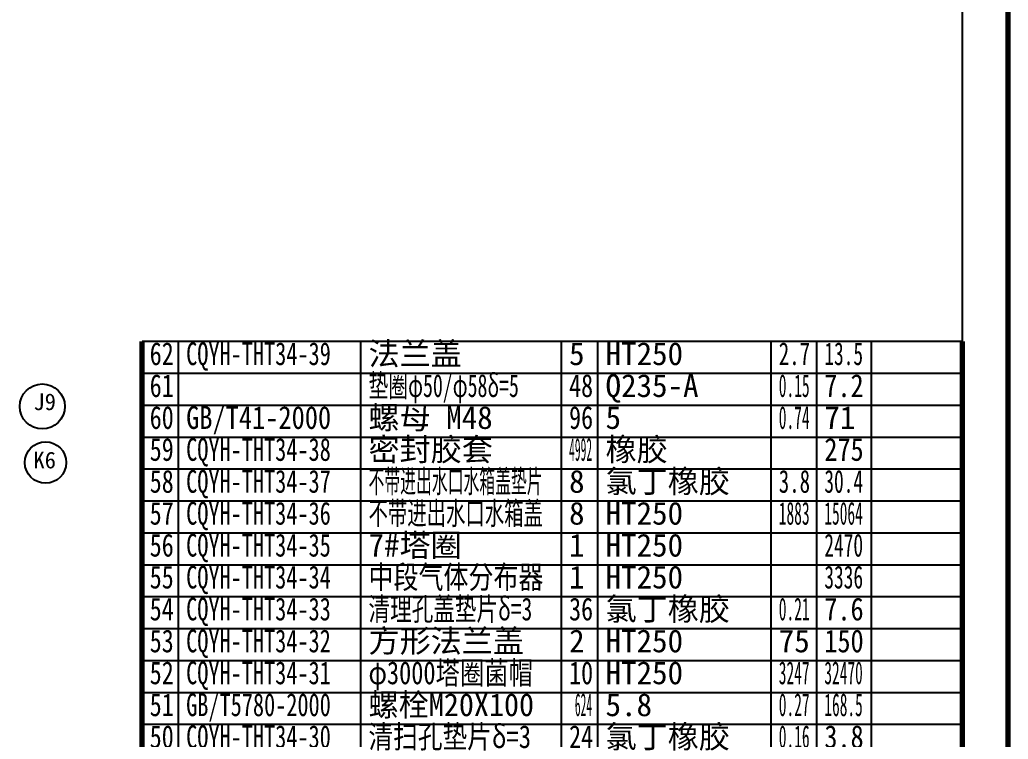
# Model space of a CAD drawing. Header units: millimetres. Extents: x -12040 to 11740, y -16820 to 16820.
# Drawn here: x 7403 to 11740, y -8284 to -5128 of the extents above; entities that cross this region are included whole.
import ezdxf

# ---------------------------------------------------------------- set-up
doc = ezdxf.new("R2010")
doc.units = ezdxf.units.MM
for name, color, linetype, lineweight in [('CAXA0', 7, 'Continuous', 70), ('CAXA3', 7, 'Continuous', 25), ('CAXA4', 3, 'Continuous', 25)]:
    doc.layers.add(name, color=color, linetype=linetype, lineweight=lineweight)
doc.styles.add('TextStyle10', font='SIMFANG.TTF', dxfattribs={"width": 0.77516})
doc.styles.add('TextStyle11', font='SIMFANG.TTF', dxfattribs={"width": 0.497721})
doc.styles.add('TextStyle12', font='SIMFANG.TTF', dxfattribs={"width": 0.850064})
doc.styles.add('TextStyle13', font='SIMFANG.TTF', dxfattribs={"width": 0.370752})
doc.styles.add('TextStyle18', font='SIMFANG.TTF', dxfattribs={"width": 0.783206})
doc.styles.add('TextStyle30', font='SIMFANG.TTF', dxfattribs={"width": 0.509102})
doc.styles.add('TextStyle33', font='SIMFANG.TTF', dxfattribs={"width": 0.793363})
doc.styles.add('TextStyle34', font='SIMFANG.TTF', dxfattribs={"width": 0.694193})
doc.styles.add('TextStyle35', font='SIMFANG.TTF', dxfattribs={"width": 0.803787})
doc.styles.add('TextStyle36', font='SIMFANG.TTF', dxfattribs={"width": 0.623348})
doc.styles.add('TextStyle37', font='SIMFANG.TTF', dxfattribs={"width": 0.636367})
doc.styles.add('TextStyle4', font='SIMFANG.TTF', dxfattribs={"width": 0.717589})
doc.styles.add('TextStyle5', font='SIMFANG.TTF', dxfattribs={"width": 0.624691})
doc.styles.add('TextStyle6', font='SIMFANG.TTF', dxfattribs={"width": 0.49545})
doc.styles.add('TextStyle7', font='SIMFANG.TTF', dxfattribs={"width": 0.673374})
doc.styles.add('TextStyle8', font='SIMFANG.TTF', dxfattribs={"width": 0.845153})
doc.styles.add('TextStyle9', font='SIMFANG.TTF', dxfattribs={"width": 0.969721})
doc.styles.add('UserTxtStyle1', font='SIMFANG.TTF')
doc.styles.add('UserTxtStyle9', font='SIMFANG.TTF')

# ---------------------------------------------------------------- blocks, each defined once
blk = doc.blocks.new('CAXBLOCK2', base_point=(11540, -16620))
at = {"layer": 'CAXA0'}
blk.add_line((11740, -16820), (11740, 16820), dxfattribs=at)
at = {"layer": 'CAXA3', "linetype": 'Continuous', "lineweight": 25}
blk.add_line((11540, -16620), (11540, 16620), dxfattribs=at)
blk = doc.blocks.new('CAXBLOCK543', base_point=(7940, -8360))
at = {"layer": 'CAXA0', "color": 0, "linetype": 'Continuous', "lineweight": 25}
for p, q in [((11540, -8220), (7940, -8220)), ((8100, -8360), (8100, -8220)), ((8900, -8360), (8900, -8220)), ((9780, -8360), (9780, -8220)), ((9940, -8360), (9940, -8220)), ((10700, -8360), (10700, -8220)), ((10900, -8360), (10900, -8220)), ((11140, -8360), (11140, -8220)), ((11540, -8360), (7940, -8360))]:
    blk.add_line(p, q, dxfattribs=at)
at = {"layer": 'CAXA0', "color": 0, "linetype": 'Continuous', "lineweight": 70}
for p, q in [((7940, -8360), (7940, -8220)), ((11540, -8360), (11540, -8220))]:
    blk.add_line(p, q, dxfattribs=at)
at = {"layer": 'CAXA0', "color": 0, "linetype": 'Continuous', "lineweight": 25, "char_height": 100, "attachment_point": 1}
for s, insert, style in [('\\fFangSong_GB2312|b0|i0|p34;50', (7973.2, -8223), 'TextStyle10'), ('\\fFangSong_GB2312|b0|i0|p34;CQYH-THT34-30', (8133.2, -8223), 'TextStyle4'), ('\\fFangSong_GB2312|b0|i0|p34;清扫孔垫片δ=3', (8933.2, -8223), 'TextStyle33'), ('\\fFangSong_GB2312|b0|i0|p34;24', (9813.2, -8223), 'TextStyle10'), ('\\fFangSong_GB2312|b0|i0|p34;氯丁橡胶', (9973.2, -8223), 'UserTxtStyle9'), ('\\fFangSong_GB2312|b0|i0|p34;0.16', (10733.2, -8223), 'TextStyle11'), ('\\fFangSong_GB2312|b0|i0|p34;3.8', (10933.2, -8223), 'TextStyle8')]:
    blk.add_mtext(s, dxfattribs=dict(at, insert=insert, style=style))
blk = doc.blocks.new('CAXBLOCK544', base_point=(7940, -8220))
at = {"layer": 'CAXA0', "color": 0, "linetype": 'Continuous', "lineweight": 25}
for p, q in [((11540, -8080), (7940, -8080)), ((8100, -8220), (8100, -8080)), ((8900, -8220), (8900, -8080)), ((9780, -8220), (9780, -8080)), ((9940, -8220), (9940, -8080)), ((10700, -8220), (10700, -8080)), ((10900, -8220), (10900, -8080)), ((11140, -8220), (11140, -8080)), ((11540, -8220), (7940, -8220))]:
    blk.add_line(p, q, dxfattribs=at)
at = {"layer": 'CAXA0', "color": 0, "linetype": 'Continuous', "lineweight": 70}
for p, q in [((7940, -8220), (7940, -8080)), ((11540, -8220), (11540, -8080))]:
    blk.add_line(p, q, dxfattribs=at)
at = {"layer": 'CAXA0', "color": 0, "linetype": 'Continuous', "lineweight": 25, "char_height": 100, "attachment_point": 1}
for s, insert, style in [('\\fFangSong_GB2312|b0|i0|p34;51', (7973.2, -8083), 'TextStyle10'), ('\\fFangSong_GB2312|b0|i0|p34;GB/T5780-2000', (8133.2, -8083), 'TextStyle4'), ('\\fFangSong_GB2312|b0|i0|p34;螺栓M20X100', (8933.2, -8083), 'TextStyle9'), ('\\fFangSong_GB2312|b0|i0|p34; 624', (9813.2, -8083), 'TextStyle13'), ('\\fFangSong_GB2312|b0|i0|p34;5.8', (9973.2, -8083), 'UserTxtStyle9'), ('\\fFangSong_GB2312|b0|i0|p34;0.27', (10733.2, -8083), 'TextStyle11'), ('\\fFangSong_GB2312|b0|i0|p34;168.5', (10933.2, -8083), 'TextStyle6')]:
    blk.add_mtext(s, dxfattribs=dict(at, insert=insert, style=style))
blk = doc.blocks.new('CAXBLOCK545', base_point=(7940, -8080))
at = {"layer": 'CAXA0', "color": 0, "linetype": 'Continuous', "lineweight": 25}
for p, q in [((11540, -7940), (7940, -7940)), ((8100, -8080), (8100, -7940)), ((8900, -8080), (8900, -7940)), ((9780, -8080), (9780, -7940)), ((9940, -8080), (9940, -7940)), ((10700, -8080), (10700, -7940)), ((10900, -8080), (10900, -7940)), ((11140, -8080), (11140, -7940)), ((11540, -8080), (7940, -8080))]:
    blk.add_line(p, q, dxfattribs=at)
at = {"layer": 'CAXA0', "color": 0, "linetype": 'Continuous', "lineweight": 70}
for p, q in [((7940, -8080), (7940, -7940)), ((11540, -8080), (11540, -7940))]:
    blk.add_line(p, q, dxfattribs=at)
at = {"layer": 'CAXA0', "color": 0, "linetype": 'Continuous', "lineweight": 25, "char_height": 100, "attachment_point": 1}
for s, insert, style in [('\\fFangSong_GB2312|b0|i0|p34;φ3000塔圈菌帽', (8933.2, -7943), 'TextStyle18'), ('\\fFangSong_GB2312|b0|i0|p34;52', (7973.2, -7943), 'TextStyle10'), ('\\fFangSong_GB2312|b0|i0|p34;CQYH-THT34-31', (8133.2, -7943), 'TextStyle4'), ('\\fFangSong_GB2312|b0|i0|p34;10', (9813.2, -7943), 'TextStyle10'), ('\\fFangSong_GB2312|b0|i0|p34;HT250', (9973.2, -7943), 'UserTxtStyle9'), ('\\fFangSong_GB2312|b0|i0|p34;3247', (10733.2, -7943), 'TextStyle11'), ('\\fFangSong_GB2312|b0|i0|p34;32470', (10933.2, -7943), 'TextStyle6')]:
    blk.add_mtext(s, dxfattribs=dict(at, insert=insert, style=style))
blk = doc.blocks.new('CAXBLOCK546', base_point=(7940, -7940))
at = {"layer": 'CAXA0', "color": 0, "linetype": 'Continuous', "lineweight": 25}
for p, q in [((11540, -7800), (7940, -7800)), ((8100, -7940), (8100, -7800)), ((8900, -7940), (8900, -7800)), ((9780, -7940), (9780, -7800)), ((9940, -7940), (9940, -7800)), ((10700, -7940), (10700, -7800)), ((10900, -7940), (10900, -7800)), ((11140, -7940), (11140, -7800)), ((11540, -7940), (7940, -7940))]:
    blk.add_line(p, q, dxfattribs=at)
at = {"layer": 'CAXA0', "color": 0, "linetype": 'Continuous', "lineweight": 70}
for p, q in [((7940, -7940), (7940, -7800)), ((11540, -7940), (11540, -7800))]:
    blk.add_line(p, q, dxfattribs=at)
at = {"layer": 'CAXA0', "color": 0, "linetype": 'Continuous', "lineweight": 25, "char_height": 100, "attachment_point": 1}
for s, insert, style in [('\\fFangSong_GB2312|b0|i0|p34;53', (7973.2, -7803), 'TextStyle10'), ('\\fFangSong_GB2312|b0|i0|p34;CQYH-THT34-32', (8133.2, -7803), 'TextStyle4'), ('\\fFangSong_GB2312|b0|i0|p34;方形法兰盖', (8933.2, -7803), 'UserTxtStyle9'), ('\\fFangSong_GB2312|b0|i0|p34;2', (9813.2, -7803), 'UserTxtStyle9'), ('\\fFangSong_GB2312|b0|i0|p34;HT250', (9973.2, -7803), 'UserTxtStyle9'), ('\\fFangSong_GB2312|b0|i0|p34;75', (10733.2, -7803), 'UserTxtStyle9'), ('\\fFangSong_GB2312|b0|i0|p34;150', (10933.2, -7803), 'TextStyle8')]:
    blk.add_mtext(s, dxfattribs=dict(at, insert=insert, style=style))
blk = doc.blocks.new('CAXBLOCK547', base_point=(7940, -7800))
at = {"layer": 'CAXA0', "color": 0, "linetype": 'Continuous', "lineweight": 25}
for p, q in [((11540, -7660), (7940, -7660)), ((8100, -7800), (8100, -7660)), ((8900, -7800), (8900, -7660)), ((9780, -7800), (9780, -7660)), ((9940, -7800), (9940, -7660)), ((10700, -7800), (10700, -7660)), ((10900, -7800), (10900, -7660)), ((11140, -7800), (11140, -7660)), ((11540, -7800), (7940, -7800))]:
    blk.add_line(p, q, dxfattribs=at)
at = {"layer": 'CAXA0', "color": 0, "linetype": 'Continuous', "lineweight": 70}
for p, q in [((7940, -7800), (7940, -7660)), ((11540, -7800), (11540, -7660))]:
    blk.add_line(p, q, dxfattribs=at)
at = {"layer": 'CAXA0', "color": 0, "linetype": 'Continuous', "lineweight": 25, "char_height": 100, "attachment_point": 1}
for s, insert, style in [('\\fFangSong_GB2312|b0|i0|p34;54', (7973.2, -7663), 'TextStyle10'), ('\\fFangSong_GB2312|b0|i0|p34;CQYH-THT34-33', (8133.2, -7663), 'TextStyle4'), ('\\fFangSong_GB2312|b0|i0|p34;清理孔盖垫片δ=3', (8933.2, -7663), 'TextStyle34'), ('\\fFangSong_GB2312|b0|i0|p34;36', (9813.2, -7663), 'TextStyle10'), ('\\fFangSong_GB2312|b0|i0|p34;氯丁橡胶', (9973.2, -7663), 'UserTxtStyle9'), ('\\fFangSong_GB2312|b0|i0|p34;0.21', (10733.2, -7663), 'TextStyle11'), ('\\fFangSong_GB2312|b0|i0|p34;7.6', (10933.2, -7663), 'TextStyle8')]:
    blk.add_mtext(s, dxfattribs=dict(at, insert=insert, style=style))
blk = doc.blocks.new('CAXBLOCK548', base_point=(7940, -7660))
at = {"layer": 'CAXA0', "color": 0, "linetype": 'Continuous', "lineweight": 25}
for p, q in [((11540, -7520), (7940, -7520)), ((8100, -7660), (8100, -7520)), ((8900, -7660), (8900, -7520)), ((9780, -7660), (9780, -7520)), ((9940, -7660), (9940, -7520)), ((10700, -7660), (10700, -7520)), ((10900, -7660), (10900, -7520)), ((11140, -7660), (11140, -7520)), ((11540, -7660), (7940, -7660))]:
    blk.add_line(p, q, dxfattribs=at)
at = {"layer": 'CAXA0', "color": 0, "linetype": 'Continuous', "lineweight": 70}
for p, q in [((7940, -7660), (7940, -7520)), ((11540, -7660), (11540, -7520))]:
    blk.add_line(p, q, dxfattribs=at)
at = {"layer": 'CAXA0', "color": 0, "linetype": 'Continuous', "lineweight": 25, "char_height": 100, "attachment_point": 1}
for s, insert, style in [('\\fFangSong_GB2312|b0|i0|p34;55', (7973.2, -7523), 'TextStyle10'), ('\\fFangSong_GB2312|b0|i0|p34;CQYH-THT34-34', (8133.2, -7523), 'TextStyle4'), ('\\fFangSong_GB2312|b0|i0|p34;中段气体分布器', (8933.2, -7523), 'TextStyle35'), ('\\fFangSong_GB2312|b0|i0|p34;1', (9813.2, -7523), 'UserTxtStyle9'), ('\\fFangSong_GB2312|b0|i0|p34;HT250', (9973.2, -7523), 'UserTxtStyle9'), ('\\fFangSong_GB2312|b0|i0|p34;3336', (10933.2, -7523), 'TextStyle5')]:
    blk.add_mtext(s, dxfattribs=dict(at, insert=insert, style=style))
blk = doc.blocks.new('CAXBLOCK549', base_point=(7940, -7520))
at = {"layer": 'CAXA0', "color": 0, "linetype": 'Continuous', "lineweight": 25}
for p, q in [((11540, -7380), (7940, -7380)), ((8100, -7520), (8100, -7380)), ((8900, -7520), (8900, -7380)), ((9780, -7520), (9780, -7380)), ((9940, -7520), (9940, -7380)), ((10700, -7520), (10700, -7380)), ((10900, -7520), (10900, -7380)), ((11140, -7520), (11140, -7380)), ((11540, -7520), (7940, -7520))]:
    blk.add_line(p, q, dxfattribs=at)
at = {"layer": 'CAXA0', "color": 0, "linetype": 'Continuous', "lineweight": 70}
for p, q in [((7940, -7520), (7940, -7380)), ((11540, -7520), (11540, -7380))]:
    blk.add_line(p, q, dxfattribs=at)
at = {"layer": 'CAXA0', "color": 0, "linetype": 'Continuous', "lineweight": 25, "char_height": 100, "attachment_point": 1}
for s, insert, style in [('\\fFangSong_GB2312|b0|i0|p34;7#塔圈', (8933.2, -7383), 'UserTxtStyle9'), ('\\fFangSong_GB2312|b0|i0|p34;56', (7973.2, -7383), 'TextStyle10'), ('\\fFangSong_GB2312|b0|i0|p34;CQYH-THT34-35', (8133.2, -7383), 'TextStyle4'), ('\\fFangSong_GB2312|b0|i0|p34;1', (9813.2, -7383), 'UserTxtStyle9'), ('\\fFangSong_GB2312|b0|i0|p34;HT250', (9973.2, -7383), 'UserTxtStyle9'), ('\\fFangSong_GB2312|b0|i0|p34;2470', (10933.2, -7383), 'TextStyle5')]:
    blk.add_mtext(s, dxfattribs=dict(at, insert=insert, style=style))
blk = doc.blocks.new('CAXBLOCK550', base_point=(7940, -7380))
at = {"layer": 'CAXA0', "color": 0, "linetype": 'Continuous', "lineweight": 25}
for p, q in [((11540, -7240), (7940, -7240)), ((8100, -7380), (8100, -7240)), ((8900, -7380), (8900, -7240)), ((9780, -7380), (9780, -7240)), ((9940, -7380), (9940, -7240)), ((10700, -7380), (10700, -7240)), ((10900, -7380), (10900, -7240)), ((11140, -7380), (11140, -7240)), ((11540, -7380), (7940, -7380))]:
    blk.add_line(p, q, dxfattribs=at)
at = {"layer": 'CAXA0', "color": 0, "linetype": 'Continuous', "lineweight": 70}
for p, q in [((7940, -7380), (7940, -7240)), ((11540, -7380), (11540, -7240))]:
    blk.add_line(p, q, dxfattribs=at)
at = {"layer": 'CAXA0', "color": 0, "linetype": 'Continuous', "lineweight": 25, "char_height": 100, "attachment_point": 1}
for s, insert, style in [('\\fFangSong_GB2312|b0|i0|p34;CQYH-THT34-36', (8133.2, -7243), 'TextStyle4'), ('\\fFangSong_GB2312|b0|i0|p34;不带进出水口水箱盖', (8933.2, -7243), 'TextStyle36'), ('\\fFangSong_GB2312|b0|i0|p34;57', (7973.2, -7243), 'TextStyle10'), ('\\fFangSong_GB2312|b0|i0|p34;8', (9813.2, -7243), 'UserTxtStyle9'), ('\\fFangSong_GB2312|b0|i0|p34;HT250', (9973.2, -7243), 'UserTxtStyle9'), ('\\fFangSong_GB2312|b0|i0|p34;1883', (10733.2, -7243), 'TextStyle11'), ('\\fFangSong_GB2312|b0|i0|p34;15064', (10933.2, -7243), 'TextStyle6')]:
    blk.add_mtext(s, dxfattribs=dict(at, insert=insert, style=style))
blk = doc.blocks.new('CAXBLOCK551', base_point=(7940, -7240))
at = {"layer": 'CAXA0', "color": 0, "linetype": 'Continuous', "lineweight": 25}
for p, q in [((11540, -7100), (7940, -7100)), ((8100, -7240), (8100, -7100)), ((8900, -7240), (8900, -7100)), ((9780, -7240), (9780, -7100)), ((9940, -7240), (9940, -7100)), ((10700, -7240), (10700, -7100)), ((10900, -7240), (10900, -7100)), ((11140, -7240), (11140, -7100)), ((11540, -7240), (7940, -7240))]:
    blk.add_line(p, q, dxfattribs=at)
at = {"layer": 'CAXA0', "color": 0, "linetype": 'Continuous', "lineweight": 70}
for p, q in [((7940, -7240), (7940, -7100)), ((11540, -7240), (11540, -7100))]:
    blk.add_line(p, q, dxfattribs=at)
at = {"layer": 'CAXA0', "color": 0, "linetype": 'Continuous', "lineweight": 25, "char_height": 100, "attachment_point": 1}
for s, insert, style in [('\\fFangSong_GB2312|b0|i0|p34;58', (7973.2, -7103), 'TextStyle10'), ('\\fFangSong_GB2312|b0|i0|p34;CQYH-THT34-37', (8133.2, -7103), 'TextStyle4'), ('\\fFangSong_GB2312|b0|i0|p34;不带进出水口水箱盖垫片', (8933.2, -7103), 'TextStyle30'), ('\\fFangSong_GB2312|b0|i0|p34;8', (9813.2, -7103), 'UserTxtStyle9'), ('\\fFangSong_GB2312|b0|i0|p34;氯丁橡胶', (9973.2, -7103), 'UserTxtStyle9'), ('\\fFangSong_GB2312|b0|i0|p34;3.8', (10733.2, -7103), 'TextStyle7'), ('\\fFangSong_GB2312|b0|i0|p34;30.4', (10933.2, -7103), 'TextStyle5')]:
    blk.add_mtext(s, dxfattribs=dict(at, insert=insert, style=style))
blk = doc.blocks.new('CAXBLOCK552', base_point=(7940, -7100))
at = {"layer": 'CAXA0', "color": 0, "linetype": 'Continuous', "lineweight": 25}
for p, q in [((11540, -6960), (7940, -6960)), ((8100, -7100), (8100, -6960)), ((8900, -7100), (8900, -6960)), ((9780, -7100), (9780, -6960)), ((9940, -7100), (9940, -6960)), ((10700, -7100), (10700, -6960)), ((10900, -7100), (10900, -6960)), ((11140, -7100), (11140, -6960)), ((11540, -7100), (7940, -7100))]:
    blk.add_line(p, q, dxfattribs=at)
at = {"layer": 'CAXA0', "color": 0, "linetype": 'Continuous', "lineweight": 70}
for p, q in [((7940, -7100), (7940, -6960)), ((11540, -7100), (11540, -6960))]:
    blk.add_line(p, q, dxfattribs=at)
at = {"layer": 'CAXA0', "color": 0, "linetype": 'Continuous', "lineweight": 25, "char_height": 100, "attachment_point": 1}
for s, insert, style in [('\\fFangSong_GB2312|b0|i0|p34;59', (7973.2, -6963), 'TextStyle10'), ('\\fFangSong_GB2312|b0|i0|p34;CQYH-THT34-38', (8133.2, -6963), 'TextStyle4'), ('\\fFangSong_GB2312|b0|i0|p34;密封胶套', (8933.2, -6963), 'UserTxtStyle9'), ('\\fFangSong_GB2312|b0|i0|p34;4992', (9813.2, -6963), 'TextStyle13'), ('\\fFangSong_GB2312|b0|i0|p34;橡胶', (9973.2, -6963), 'UserTxtStyle9'), ('\\fFangSong_GB2312|b0|i0|p34;275', (10933.2, -6963), 'TextStyle8')]:
    blk.add_mtext(s, dxfattribs=dict(at, insert=insert, style=style))
blk = doc.blocks.new('CAXBLOCK553', base_point=(7940, -6960))
at = {"layer": 'CAXA0', "color": 0, "linetype": 'Continuous', "lineweight": 25}
for p, q in [((11540, -6820), (7940, -6820)), ((8100, -6960), (8100, -6820)), ((8900, -6960), (8900, -6820)), ((9780, -6960), (9780, -6820)), ((9940, -6960), (9940, -6820)), ((10700, -6960), (10700, -6820)), ((10900, -6960), (10900, -6820)), ((11140, -6960), (11140, -6820)), ((11540, -6960), (7940, -6960))]:
    blk.add_line(p, q, dxfattribs=at)
at = {"layer": 'CAXA0', "color": 0, "linetype": 'Continuous', "lineweight": 70}
for p, q in [((7940, -6960), (7940, -6820)), ((11540, -6960), (11540, -6820))]:
    blk.add_line(p, q, dxfattribs=at)
at = {"layer": 'CAXA0', "color": 0, "linetype": 'Continuous', "lineweight": 25, "char_height": 100, "attachment_point": 1}
for s, insert, style in [('\\fFangSong_GB2312|b0|i0|p34;螺母 M48', (8933.2, -6823), 'UserTxtStyle9'), ('\\fFangSong_GB2312|b0|i0|p34;60', (7973.2, -6823), 'TextStyle10'), ('\\fFangSong_GB2312|b0|i0|p34;GB/T41-2000', (8133.2, -6823), 'TextStyle12'), ('\\fFangSong_GB2312|b0|i0|p34;96', (9813.2, -6823), 'TextStyle10'), ('\\fFangSong_GB2312|b0|i0|p34;5', (9973.2, -6823), 'UserTxtStyle9'), ('\\fFangSong_GB2312|b0|i0|p34;0.74', (10733.2, -6823), 'TextStyle11'), ('\\fFangSong_GB2312|b0|i0|p34;71', (10933.2, -6823), 'UserTxtStyle9')]:
    blk.add_mtext(s, dxfattribs=dict(at, insert=insert, style=style))
blk = doc.blocks.new('CAXBLOCK554', base_point=(7940, -6820))
at = {"layer": 'CAXA0', "color": 0, "linetype": 'Continuous', "lineweight": 25}
for p, q in [((11540, -6680), (7940, -6680)), ((8100, -6820), (8100, -6680)), ((8900, -6820), (8900, -6680)), ((9780, -6820), (9780, -6680)), ((9940, -6820), (9940, -6680)), ((10700, -6820), (10700, -6680)), ((10900, -6820), (10900, -6680)), ((11140, -6820), (11140, -6680)), ((11540, -6820), (7940, -6820))]:
    blk.add_line(p, q, dxfattribs=at)
at = {"layer": 'CAXA0', "color": 0, "linetype": 'Continuous', "lineweight": 70}
for p, q in [((7940, -6820), (7940, -6680)), ((11540, -6820), (11540, -6680))]:
    blk.add_line(p, q, dxfattribs=at)
at = {"layer": 'CAXA0', "color": 0, "linetype": 'Continuous', "lineweight": 25, "char_height": 100, "attachment_point": 1}
for s, insert, style in [('\\fFangSong_GB2312|b0|i0|p34;垫圈φ50/φ58δ=5', (8933.2, -6683), 'TextStyle37'), ('\\fFangSong_GB2312|b0|i0|p34;61', (7973.2, -6683), 'TextStyle10'), ('\\fFangSong_GB2312|b0|i0|p34;48', (9813.2, -6683), 'TextStyle10'), ('\\fFangSong_GB2312|b0|i0|p34;Q235-A', (9973.2, -6683), 'UserTxtStyle9'), ('\\fFangSong_GB2312|b0|i0|p34;0.15', (10733.2, -6683), 'TextStyle11'), ('\\fFangSong_GB2312|b0|i0|p34;7.2', (10933.2, -6683), 'TextStyle8')]:
    blk.add_mtext(s, dxfattribs=dict(at, insert=insert, style=style))
blk = doc.blocks.new('CAXBLOCK555', base_point=(7940, -6680))
at = {"layer": 'CAXA0', "color": 0, "linetype": 'Continuous', "lineweight": 25}
for p, q in [((11540, -6540), (7940, -6540)), ((8100, -6680), (8100, -6540)), ((8900, -6680), (8900, -6540)), ((9780, -6680), (9780, -6540)), ((9940, -6680), (9940, -6540)), ((10700, -6680), (10700, -6540)), ((10900, -6680), (10900, -6540)), ((11140, -6680), (11140, -6540)), ((11540, -6680), (7940, -6680))]:
    blk.add_line(p, q, dxfattribs=at)
at = {"layer": 'CAXA0', "color": 0, "linetype": 'Continuous', "lineweight": 70}
for p, q in [((7940, -6680), (7940, -6540)), ((11540, -6680), (11540, -6540))]:
    blk.add_line(p, q, dxfattribs=at)
at = {"layer": 'CAXA0', "color": 0, "linetype": 'Continuous', "lineweight": 25, "char_height": 100, "attachment_point": 1}
for s, insert, style in [('\\fFangSong_GB2312|b0|i0|p34;62', (7973.2, -6543), 'TextStyle10'), ('\\fFangSong_GB2312|b0|i0|p34;CQYH-THT34-39', (8133.2, -6543), 'TextStyle4'), ('\\fFangSong_GB2312|b0|i0|p34;法兰盖', (8933.2, -6543), 'UserTxtStyle9'), ('\\fFangSong_GB2312|b0|i0|p34;5', (9813.2, -6543), 'UserTxtStyle9'), ('\\fFangSong_GB2312|b0|i0|p34;HT250', (9973.2, -6543), 'UserTxtStyle9'), ('\\fFangSong_GB2312|b0|i0|p34;2.7', (10733.2, -6543), 'TextStyle7'), ('\\fFangSong_GB2312|b0|i0|p34;13.5', (10933.2, -6543), 'TextStyle5')]:
    blk.add_mtext(s, dxfattribs=dict(at, insert=insert, style=style))
blk = doc.blocks.new('CAXBLOCK482', base_point=(0, 0))
at = {"layer": 'CAXA0', "linetype": 'Continuous', "lineweight": 25}
for name, p in [('CAXBLOCK555', (7940, -6680)), ('CAXBLOCK554', (7940, -6820)), ('CAXBLOCK553', (7940, -6960)), ('CAXBLOCK552', (7940, -7100)), ('CAXBLOCK551', (7940, -7240)), ('CAXBLOCK550', (7940, -7380)), ('CAXBLOCK549', (7940, -7520)), ('CAXBLOCK548', (7940, -7660)), ('CAXBLOCK547', (7940, -7800)), ('CAXBLOCK546', (7940, -7940)), ('CAXBLOCK545', (7940, -8080)), ('CAXBLOCK544', (7940, -8220)), ('CAXBLOCK543', (7940, -8360))]:
    blk.add_blockref(name, p, dxfattribs=at)

msp = doc.modelspace()

# ---------------------------------------------------------------- linework, layer by layer
at = {"layer": 'CAXA3', "linetype": 'Continuous', "lineweight": 25}
for centre, radius in [((7501.828, -6824.306), 98.769), ((7516.017, -7070.466), 90.887)]:
    msp.add_circle(centre, radius, dxfattribs=at)

# ---------------------------------------------------------------- block references
at = {"layer": 'CAXA0'}
msp.add_blockref('CAXBLOCK2', (11540, -16620), dxfattribs=at)
at = {"layer": 'CAXA0', "linetype": 'Continuous', "lineweight": 25}
msp.add_blockref('CAXBLOCK482', (0, 0), dxfattribs=at)

# ---------------------------------------------------------------- texts
at = {"layer": 'CAXA4', "linetype": 'Continuous', "lineweight": 25, "char_height": 72.9927, "attachment_point": 1, "style": 'UserTxtStyle1'}
for s, insert in [('\\fFangSong_GB2312|b0|i0|p34;J9', (7462.591, -6767.497)), ('\\fFangSong_GB2312|b0|i0|p34;K6', (7462.591, -7022.994))]:
    msp.add_mtext(s, dxfattribs=dict(at, insert=insert))

doc.saveas('drawing.dxf')
